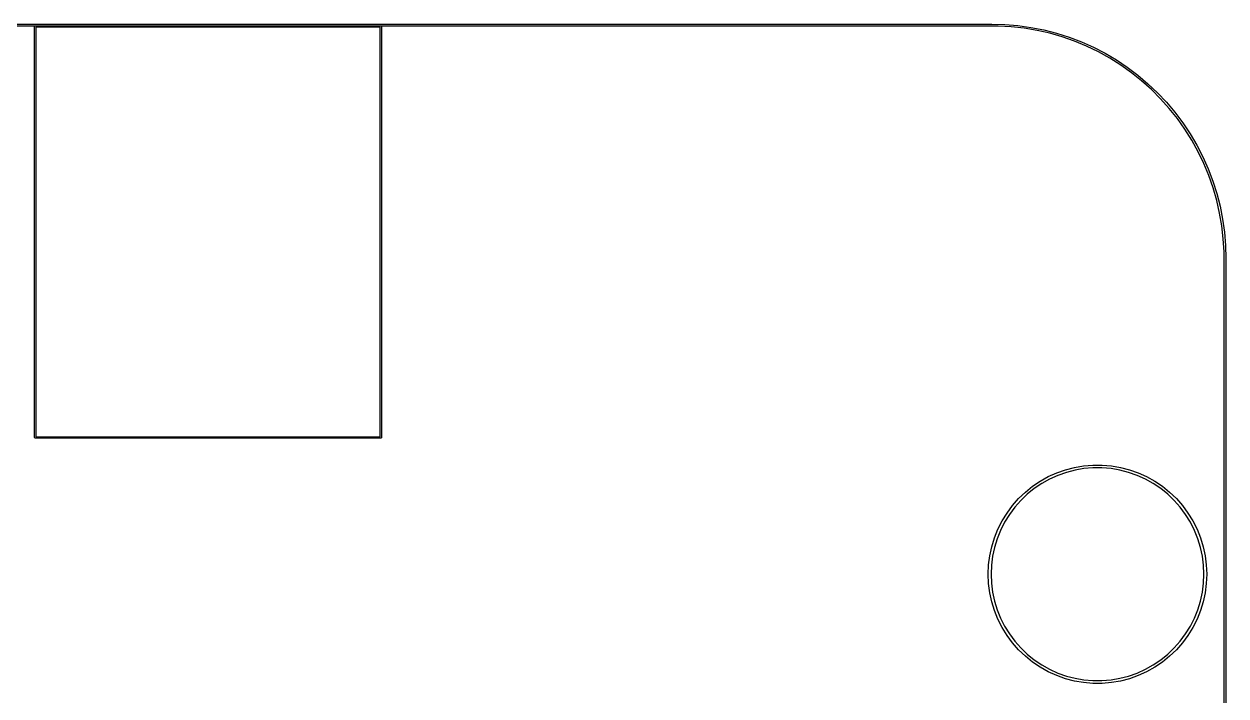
# Model space of a CAD drawing. Extents: x 382 to 810, y -162 to 0.
# Drawn here: x 749.1 to 810.5, y -34.1 to 0.1 of the extents above; entities that cross this region are included whole.
import ezdxf

# ---------------------------------------------------------------- set-up
doc = ezdxf.new("R2010")
doc.units = 0
doc.layers.add('BLACK', color=7, linetype='CONTINUOUS')

msp = doc.modelspace()

# ---------------------------------------------------------------- linework, layer by layer
at = {"layer": 'BLACK', "linetype": 'CONTINUOUS'}
for p, q in [((696.713, 0.1193), (798.512, 0.1193)), ((798.512, 0.0193), (696.713, 0.0193)), ((749.649, -0.0086), (749.659, 0.0148)), ((749.659, 0.0148), (749.682, 0.0245)), ((749.682, 0.0245), (767.332, 0.0245)), ((767.332, 0.0245), (767.356, 0.0148)), ((767.356, 0.0148), (767.365, -0.0086)), ((798.512, 0.1193), (799.182, 0.1005)), ((798.844, 0.0193), (798.512, 0.0193)), ((799.509, -0.018), (798.844, 0.0193)), ((799.182, 0.1005), (799.85, 0.0441)), ((799.85, 0.0441), (800.514, -0.0497)), ((749.649, -20.9636), (749.649, -0.0086)), ((749.715, -0.0416), (749.715, -20.9305)), ((767.299, -0.0416), (749.715, -0.0416)), ((767.299, -20.9305), (767.299, -0.0416)), ((767.365, -0.0086), (767.365, -20.9636)), ((800.17, -0.0925), (799.509, -0.018)), ((800.826, -0.204), (800.17, -0.0925)), ((800.514, -0.0497), (801.172, -0.1805)), ((801.474, -0.352), (800.826, -0.204)), ((801.172, -0.1805), (801.822, -0.348)), ((802.114, -0.5362), (801.474, -0.352)), ((801.822, -0.348), (802.461, -0.5517)), ((802.742, -0.7559), (802.114, -0.5362)), ((802.461, -0.5517), (803.087, -0.7908)), ((803.356, -1.0105), (802.742, -0.7559)), ((803.087, -0.7908), (803.699, -1.0648)), ((803.956, -1.2992), (803.356, -1.0105)), ((803.699, -1.0648), (804.295, -1.3726)), ((804.538, -1.621), (803.956, -1.2992)), ((804.295, -1.3726), (804.873, -1.7133)), ((805.101, -1.975), (804.538, -1.621)), ((804.873, -1.7133), (805.431, -2.0859)), ((805.644, -2.36), (805.101, -1.975)), ((805.431, -2.0859), (805.966, -2.4892)), ((806.164, -2.7748), (805.644, -2.36)), ((805.966, -2.4892), (806.479, -2.9219)), ((806.66, -3.2181), (806.164, -2.7748)), ((806.479, -2.9219), (806.966, -3.3826)), ((807.131, -3.6886), (806.66, -3.2181)), ((806.966, -3.3826), (807.427, -3.87)), ((807.574, -4.1846), (807.131, -3.6886)), ((807.427, -3.87), (807.86, -4.3824)), ((807.989, -4.7048), (807.574, -4.1846)), ((807.86, -4.3824), (808.263, -4.9182)), ((808.374, -5.2474), (807.989, -4.7048)), ((808.263, -4.9182), (808.635, -5.4759)), ((808.728, -5.8107), (808.374, -5.2474)), ((808.635, -5.4759), (808.976, -6.0535)), ((809.05, -6.393), (808.728, -5.8107)), ((808.976, -6.0535), (809.284, -6.6494)), ((809.338, -6.9924), (809.05, -6.393)), ((809.284, -6.6494), (809.558, -7.2615)), ((809.593, -7.6071), (809.338, -6.9924)), ((809.558, -7.2615), (809.797, -7.8881)), ((809.813, -8.2351), (809.593, -7.6071)), ((809.797, -7.8881), (810.001, -8.5271)), ((809.997, -8.8744), (809.813, -8.2351)), ((810.001, -8.5271), (810.168, -9.1765)), ((810.145, -9.523), (809.997, -8.8744)), ((810.168, -9.1765), (810.299, -9.8342)), ((810.256, -10.1789), (810.145, -9.523)), ((810.331, -10.8401), (810.256, -10.1789)), ((810.299, -9.8342), (810.393, -10.4983)), ((810.368, -11.5043), (810.331, -10.8401)), ((810.393, -10.4983), (810.449, -11.1666)), ((810.368, -11.8368), (810.368, -11.5043)), ((810.449, -11.1666), (810.468, -11.837)), ((810.368, -11.837), (810.368, -11.8368)), ((810.368, -159.474), (810.368, -11.837)), ((810.468, -11.837), (810.468, -11.837)), ((810.468, -11.837), (810.468, -159.474)), ((749.659, -20.9869), (749.649, -20.9636)), ((749.682, -20.9966), (749.659, -20.9869)), ((767.332, -20.9966), (749.682, -20.9966)), ((749.715, -20.9305), (767.299, -20.9305)), ((767.356, -20.9869), (767.332, -20.9966)), ((767.365, -20.9636), (767.356, -20.9869)), ((801.831, -22.767), (802.278, -22.6094)), ((802.278, -22.6094), (802.735, -22.4901)), ((802.766, -22.632), (802.32, -22.7481)), ((802.735, -22.4901), (803.202, -22.4102)), ((803.22, -22.5541), (802.766, -22.632)), ((803.202, -22.4102), (803.673, -22.37)), ((803.68, -22.515), (803.22, -22.5541)), ((803.673, -22.37), (804.147, -22.37)), ((804.14, -22.515), (803.68, -22.515)), ((804.6, -22.5541), (804.14, -22.515)), ((804.147, -22.37), (804.618, -22.4102)), ((805.054, -22.632), (804.6, -22.5541)), ((804.618, -22.4102), (805.085, -22.4901)), ((805.5, -22.7481), (805.054, -22.632)), ((805.085, -22.4901), (805.542, -22.6094)), ((805.542, -22.6094), (805.989, -22.767)), ((800.595, -23.4577), (800.987, -23.1927)), ((800.987, -23.1927), (801.4, -22.9619)), ((801.465, -23.0915), (801.063, -23.3163)), ((801.4, -22.9619), (801.831, -22.767)), ((801.885, -22.9017), (801.465, -23.0915)), ((802.32, -22.7481), (801.885, -22.9017)), ((805.935, -22.9017), (805.5, -22.7481)), ((806.355, -23.0915), (805.935, -22.9017)), ((805.989, -22.767), (806.42, -22.9619)), ((806.757, -23.3163), (806.355, -23.0915)), ((806.42, -22.9619), (806.833, -23.1927)), ((806.833, -23.1927), (807.225, -23.4577)), ((799.885, -24.0824), (800.227, -23.755)), ((800.323, -23.8639), (799.99, -24.1828)), ((800.227, -23.755), (800.595, -23.4577)), ((800.681, -23.5744), (800.323, -23.8639)), ((801.063, -23.3163), (800.681, -23.5744)), ((807.139, -23.5744), (806.757, -23.3163)), ((807.497, -23.8639), (807.139, -23.5744)), ((807.225, -23.4577), (807.593, -23.755)), ((807.83, -24.1828), (807.497, -23.8639)), ((807.593, -23.755), (807.935, -24.0824)), ((799.291, -24.8181), (799.572, -24.4377)), ((799.685, -24.5288), (799.411, -24.8994)), ((799.572, -24.4377), (799.885, -24.0824)), ((799.99, -24.1828), (799.685, -24.5288)), ((808.135, -24.5288), (807.83, -24.1828)), ((807.935, -24.0824), (808.248, -24.4377)), ((808.409, -24.8994), (808.135, -24.5288)), ((808.248, -24.4377), (808.529, -24.8181)), ((799.043, -25.2211), (799.291, -24.8181)), ((799.411, -24.8994), (799.17, -25.2919)), ((808.65, -25.2919), (808.409, -24.8994)), ((808.529, -24.8181), (808.777, -25.2211)), ((798.653, -26.0827), (798.83, -25.6437)), ((798.962, -25.7034), (798.79, -26.1311)), ((798.83, -25.6437), (799.043, -25.2211)), ((799.17, -25.2919), (798.962, -25.7034)), ((808.858, -25.7034), (808.65, -25.2919)), ((808.777, -25.2211), (808.99, -25.6437)), ((809.03, -26.1311), (808.858, -25.7034)), ((808.99, -25.6437), (809.167, -26.0827)), ((798.515, -26.5352), (798.653, -26.0827)), ((798.79, -26.1311), (798.655, -26.5718)), ((809.165, -26.5718), (809.03, -26.1311)), ((809.167, -26.0827), (809.305, -26.5352)), ((798.415, -26.9978), (798.515, -26.5352)), ((798.655, -26.5718), (798.558, -27.0223)), ((809.262, -27.0223), (809.165, -26.5718)), ((809.305, -26.5352), (809.405, -26.9978)), ((798.335, -27.94), (798.355, -27.4672)), ((798.355, -27.4672), (798.415, -26.9978)), ((798.5, -27.4795), (798.48, -27.94)), ((798.558, -27.0223), (798.5, -27.4795)), ((809.32, -27.4795), (809.262, -27.0223)), ((809.34, -27.94), (809.32, -27.4795)), ((809.405, -26.9978), (809.465, -27.4672)), ((809.465, -27.4672), (809.485, -27.94)), ((798.355, -28.4128), (798.335, -27.94)), ((798.48, -27.94), (798.5, -28.4005)), ((809.32, -28.4005), (809.34, -27.94)), ((809.485, -27.94), (809.465, -28.4128)), ((798.415, -28.8822), (798.355, -28.4128)), ((798.5, -28.4005), (798.558, -28.8577)), ((809.262, -28.8577), (809.32, -28.4005)), ((809.465, -28.4128), (809.405, -28.8822)), ((798.515, -29.3448), (798.415, -28.8822)), ((798.653, -29.7973), (798.515, -29.3448)), ((798.558, -28.8577), (798.655, -29.3082)), ((798.655, -29.3082), (798.79, -29.7489)), ((809.03, -29.7489), (809.165, -29.3082)), ((809.165, -29.3082), (809.262, -28.8577)), ((809.305, -29.3448), (809.167, -29.7973)), ((809.405, -28.8822), (809.305, -29.3448)), ((798.83, -30.2363), (798.653, -29.7973)), ((798.79, -29.7489), (798.962, -30.1766)), ((808.858, -30.1766), (809.03, -29.7489)), ((809.167, -29.7973), (808.99, -30.2363)), ((799.043, -30.6589), (798.83, -30.2363)), ((798.962, -30.1766), (799.17, -30.5881)), ((799.291, -31.0619), (799.043, -30.6589)), ((799.17, -30.5881), (799.411, -30.9806)), ((808.409, -30.9806), (808.65, -30.5881)), ((808.777, -30.6589), (808.529, -31.0619)), ((808.65, -30.5881), (808.858, -30.1766)), ((808.99, -30.2363), (808.777, -30.6589)), ((799.572, -31.4423), (799.291, -31.0619)), ((799.411, -30.9806), (799.685, -31.3512)), ((808.135, -31.3512), (808.409, -30.9806)), ((808.529, -31.0619), (808.248, -31.4423)), ((799.885, -31.7976), (799.572, -31.4423)), ((799.685, -31.3512), (799.99, -31.6972)), ((800.227, -32.125), (799.885, -31.7976)), ((799.99, -31.6972), (800.323, -32.0161)), ((807.497, -32.0161), (807.83, -31.6972)), ((807.935, -31.7976), (807.593, -32.125)), ((807.83, -31.6972), (808.135, -31.3512)), ((808.248, -31.4423), (807.935, -31.7976)), ((800.595, -32.4223), (800.227, -32.125)), ((800.323, -32.0161), (800.681, -32.3056)), ((800.987, -32.6873), (800.595, -32.4223)), ((800.681, -32.3056), (801.063, -32.5637)), ((806.757, -32.5637), (807.139, -32.3056)), ((807.225, -32.4223), (806.833, -32.6873)), ((807.139, -32.3056), (807.497, -32.0161)), ((807.593, -32.125), (807.225, -32.4223)), ((801.4, -32.9181), (800.987, -32.6873)), ((801.063, -32.5637), (801.465, -32.7885)), ((801.831, -33.113), (801.4, -32.9181)), ((801.465, -32.7885), (801.885, -32.9783)), ((802.278, -33.2706), (801.831, -33.113)), ((801.885, -32.9783), (802.32, -33.1319)), ((805.5, -33.1319), (805.935, -32.9783)), ((805.989, -33.113), (805.542, -33.2706)), ((805.935, -32.9783), (806.355, -32.7885)), ((806.42, -32.9181), (805.989, -33.113)), ((806.355, -32.7885), (806.757, -32.5637)), ((806.833, -32.6873), (806.42, -32.9181)), ((802.735, -33.3899), (802.278, -33.2706)), ((802.32, -33.1319), (802.766, -33.248)), ((803.202, -33.4698), (802.735, -33.3899)), ((802.766, -33.248), (803.22, -33.3259)), ((803.673, -33.51), (803.202, -33.4698)), ((803.22, -33.3259), (803.68, -33.365)), ((804.147, -33.51), (803.673, -33.51)), ((803.68, -33.365), (804.14, -33.365)), ((804.14, -33.365), (804.6, -33.3259)), ((804.618, -33.4698), (804.147, -33.51)), ((804.6, -33.3259), (805.054, -33.248)), ((805.085, -33.3899), (804.618, -33.4698)), ((805.054, -33.248), (805.5, -33.1319)), ((805.542, -33.2706), (805.085, -33.3899))]:
    msp.add_line(p, q, dxfattribs=at)

doc.saveas('drawing.dxf')
